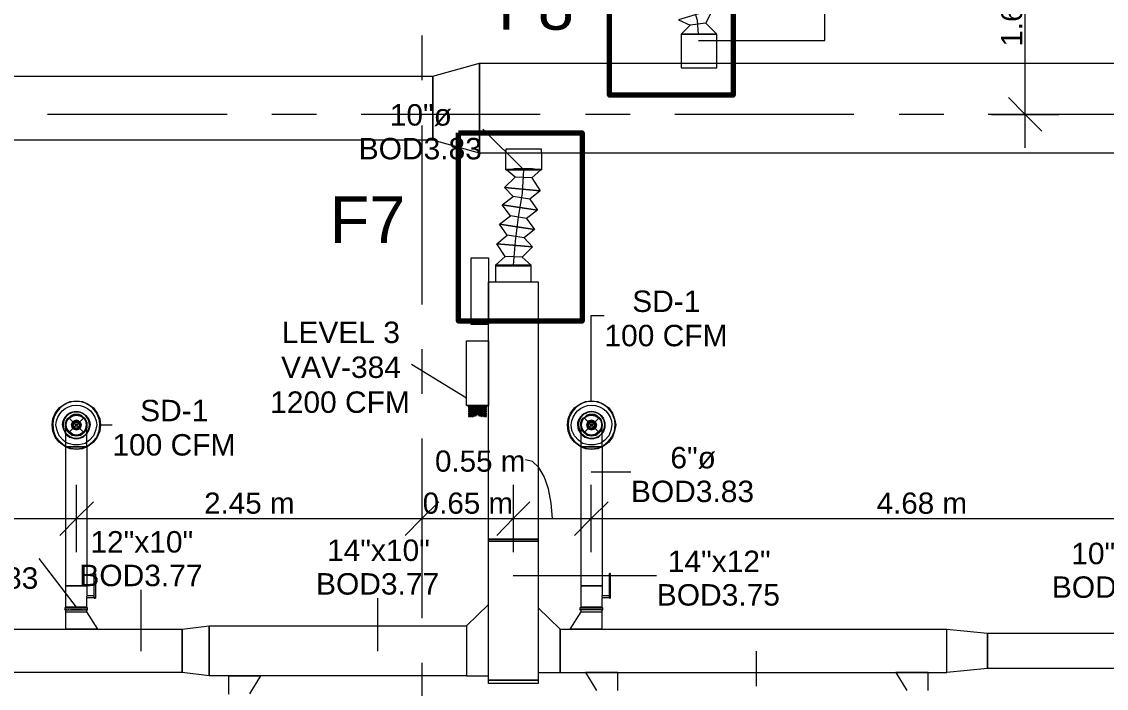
# Model space of a CAD drawing. Header units: metres. Extents: x -2 to 237, y -8 to 52.
# Drawn here: x 28.02 to 35.71, y 9.74 to 14.46 of the extents above; entities that cross this region are included whole.
import ezdxf

# ---------------------------------------------------------------- set-up
doc = ezdxf.new("R2010")
doc.units = ezdxf.units.M
doc.layers.add('HVAC - Ductos', color=5, linetype='Continuous', lineweight=0)
doc.layers.add('PDF_Text', color=7, linetype='Continuous', lineweight=0)
doc.layers.add('PDF_Geometry', color=7, linetype='Continuous', lineweight=0, true_color=0xaaaaaa)
doc.styles.add('PDF Arial-BoldMT-Identity-H', font='arial.ttf')
doc.styles.add('PDF Helvetica', font='')
doc.styles.get('PDF Helvetica').set_extended_font_data('Helvetica')

msp = doc.modelspace()

# ---------------------------------------------------------------- linework, layer by layer
at = {"layer": 'HVAC - Ductos', "lineweight": 0}
for points in [[(35.1313, 13.5639), (35.1313, 15.4011), (35.1313, 16.881), (35.1313, 19.0435)], [(32.8175, 14.3702), (32.8084, 14.4665), (32.7809, 14.5627), (32.7397, 14.6589), (32.6939, 14.7505), (32.6572, 14.8467), (32.6251, 14.9429), (32.616, 15.0437)], [(32.9458, 14.164), (32.9458, 14.3702), (32.8679, 14.4481), (32.9183, 14.5443), (32.6755, 14.4711), (32.758, 14.4344)], [(32.8175, 14.3244), (33.711, 14.3244), (33.711, 14.5856)], [(32.8679, 14.4481), (32.758, 14.4344), (32.6939, 14.3702), (32.6939, 14.164)], [(32.6939, 14.164), (32.6939, 14.132), (32.6985, 14.132), (32.7076, 14.132), (32.7305, 14.132), (32.7534, 14.132), (32.7855, 14.132), (32.8175, 14.132), (32.8542, 14.132), (32.8817, 14.132), (32.9092, 14.132), (32.9275, 14.132), (32.9412, 14.132), (32.9458, 14.132), (32.9458, 14.164)], [(35.0122, 13.9213), (35.1313, 13.8021), (35.2504, 13.683)], [(34.8931, 13.8021), (35.1313, 13.8021), (35.3695, 13.8021)], [(31.5759, 13.4127), (31.2873, 13.6967)], [(31.7042, 13.5272), (31.7042, 13.5547), (31.6997, 13.5547), (31.6859, 13.5547), (31.6675, 13.5547), (31.6401, 13.5547), (31.6126, 13.5547), (31.5759, 13.5547), (31.5438, 13.5547), (31.5118, 13.5547), (31.4889, 13.5547), (31.466, 13.5547), (31.4568, 13.5547), (31.4522, 13.5547), (31.4522, 13.5272)], [(31.7042, 13.5272), (31.7042, 13.4081), (31.7042, 13.4127), (31.6997, 13.4127), (31.6859, 13.4127), (31.6675, 13.4127), (31.6401, 13.4173), (31.6126, 13.4173), (31.5759, 13.4173), (31.5438, 13.4173), (31.5118, 13.4173), (31.4889, 13.4127), (31.466, 13.4127), (31.4568, 13.4127), (31.4522, 13.4127), (31.4522, 13.4081), (31.4522, 13.5272)], [(31.6355, 13.3531), (31.6951, 13.2615), (31.443, 13.2844), (31.5164, 13.3577), (31.4568, 13.4081)], [(31.4522, 13.4127), (31.5393, 13.4127), (31.4522, 13.4127), (31.4568, 13.4081)], [(31.6767, 13.4081), (31.6859, 13.4081), (31.6997, 13.4081), (31.7042, 13.4081), (31.6997, 13.4081), (31.6859, 13.4081), (31.6675, 13.4081), (31.6401, 13.4081), (31.6126, 13.4081), (31.5759, 13.4081), (31.5438, 13.4081), (31.5118, 13.4081), (31.4889, 13.4081), (31.466, 13.4081), (31.4568, 13.4081), (31.4522, 13.4081), (31.4568, 13.4081), (31.466, 13.4081), (31.4751, 13.4081)], [(31.5759, 13.4127), (31.5759, 13.4081), (31.5668, 13.2432), (31.5393, 13.0736), (31.5164, 12.9041), (31.5026, 12.7346)], [(31.6997, 13.4081), (31.6355, 13.3531), (31.5164, 13.3577)], [(31.7042, 13.4127), (31.6172, 13.4127), (31.7042, 13.4127), (31.6997, 13.4081)], [(31.6217, 13.2019), (31.6767, 13.124), (31.4248, 13.1607), (31.5026, 13.2202), (31.443, 13.2844), (31.6951, 13.2615), (31.6217, 13.2019), (31.5026, 13.2202)], [(31.5989, 13.0645), (31.6538, 12.9866), (31.4064, 13.0232), (31.4843, 13.0828), (31.4248, 13.1607), (31.6767, 13.124), (31.5989, 13.0645), (31.4843, 13.0828)], [(31.5805, 12.927), (31.6401, 12.8629), (31.3881, 12.8858), (31.4614, 12.9453), (31.4064, 13.0232), (31.6538, 12.9866), (31.5805, 12.927), (31.4614, 12.9453)], [(31.5668, 12.7896), (31.6309, 12.7346), (31.3789, 12.7346), (31.4476, 12.7941), (31.3881, 12.8858), (31.6401, 12.8629), (31.5668, 12.7896), (31.4476, 12.7941)], [(31.6309, 12.7346), (31.6263, 12.7346), (31.608, 12.7346), (31.5805, 12.7346), (31.5438, 12.7346), (31.5026, 12.7346), (31.466, 12.7346), (31.4293, 12.7346), (31.4018, 12.7346), (31.3835, 12.7346), (31.3789, 12.7346)], [(32.057, 11.7724), (32.057, 12.3772), (32.1487, 12.3772)], [(31.1727, 11.7908), (30.7834, 12.029)], [(28.3321, 11.5984), (28.3321, 11.5938), (28.3321, 11.5754), (28.3321, 11.548), (28.3321, 11.5113), (28.3321, 11.4655), (28.3321, 11.4472), (28.323, 11.4518), (28.2863, 11.4792), (28.2588, 11.5159), (28.2405, 11.5571), (28.2359, 11.6029), (28.2405, 11.6442), (28.2588, 11.6854), (28.2863, 11.7221), (28.323, 11.7495), (28.3642, 11.7679), (28.4101, 11.7724), (28.4513, 11.7679), (28.4925, 11.7495), (28.5291, 11.7221), (28.5566, 11.6854), (28.575, 11.6442), (28.5796, 11.6029), (28.575, 11.5571), (28.5566, 11.5159), (28.5291, 11.4792), (28.4925, 11.4518), (28.4833, 11.4472), (28.4833, 11.493), (28.4833, 11.5342), (28.4833, 11.5662), (28.4833, 11.5892), (28.4833, 11.5984)], [(31.9837, 11.5984), (31.9837, 11.5938), (31.9837, 11.5754), (31.9837, 11.548), (31.9837, 11.5113), (31.9837, 11.4655), (31.9837, 11.4472), (31.9746, 11.4518), (31.9379, 11.4792), (31.9104, 11.5159), (31.8921, 11.5571), (31.8875, 11.6029), (31.8921, 11.6442), (31.9104, 11.6854), (31.9379, 11.7221), (31.9746, 11.7495), (32.0158, 11.7679), (32.057, 11.7724), (32.1028, 11.7679), (32.1441, 11.7495), (32.1807, 11.7221), (32.2082, 11.6854), (32.2219, 11.6442), (32.2311, 11.6029), (32.2219, 11.5571), (32.2082, 11.5159), (32.1807, 11.4792), (32.1441, 11.4518), (32.1349, 11.4472), (32.1349, 11.493), (32.1349, 11.5342), (32.1349, 11.5662), (32.1349, 11.5892), (32.1349, 11.5984)], [(31.1819, 11.7404), (31.1819, 11.7358), (31.2461, 11.7358), (31.2415, 11.7358), (31.1865, 11.7358), (31.1865, 11.7313), (31.2415, 11.7313), (31.2369, 11.7267), (31.1865, 11.7267), (31.1865, 11.7221), (31.2369, 11.7221), (31.2323, 11.7175), (31.1865, 11.7175), (31.1865, 11.7129), (31.2277, 11.7129), (31.2277, 11.7083), (31.1865, 11.7083), (31.1865, 11.7037), (31.2231, 11.7037), (31.2231, 11.6991), (31.1865, 11.6991), (31.1865, 11.6946), (31.2185, 11.6946), (31.214, 11.6854), (31.1865, 11.6854), (31.1865, 11.6808), (31.214, 11.6808), (31.2094, 11.6762), (31.1865, 11.6762), (31.1865, 11.6716), (31.2094, 11.6716), (31.2048, 11.667), (31.1865, 11.667), (31.1865, 11.6625), (31.2048, 11.6625), (31.2094, 11.667), (31.2094, 11.6625), (31.214, 11.6625), (31.214, 11.6716), (31.2185, 11.6854), (31.2185, 11.6625), (31.2231, 11.6625), (31.2231, 11.69), (31.2277, 11.7037), (31.2277, 11.667), (31.2323, 11.667), (31.2323, 11.7083), (31.2369, 11.7221), (31.2369, 11.667), (31.2415, 11.667), (31.2415, 11.7267), (31.2461, 11.7267), (31.2506, 11.7221), (31.2506, 11.6716), (31.2506, 11.7221), (31.2552, 11.7267), (31.2598, 11.7267), (31.2598, 11.667), (31.2644, 11.667), (31.2644, 11.7221), (31.2689, 11.7083), (31.2689, 11.667), (31.2735, 11.667), (31.2735, 11.7037), (31.2781, 11.69), (31.2781, 11.6625), (31.2827, 11.6625), (31.2827, 11.6854), (31.2919, 11.6716), (31.2919, 11.6625), (31.2919, 11.667), (31.2965, 11.6625), (31.3148, 11.6625), (31.3148, 11.667), (31.2965, 11.667), (31.2965, 11.6716), (31.3148, 11.6716), (31.3148, 11.6762), (31.2919, 11.6762), (31.2873, 11.6808), (31.3148, 11.6808), (31.3148, 11.6854), (31.2873, 11.6854), (31.2827, 11.6946), (31.3148, 11.6946), (31.3148, 11.6991), (31.2827, 11.6991), (31.2781, 11.7037), (31.3148, 11.7037), (31.3148, 11.7083), (31.2735, 11.7083), (31.2735, 11.7129), (31.3148, 11.7129), (31.3148, 11.7175), (31.2689, 11.7175), (31.2644, 11.7221), (31.3148, 11.7221), (31.3148, 11.7267), (31.2644, 11.7267), (31.2598, 11.7313), (31.3148, 11.7313), (31.3148, 11.7358), (31.2598, 11.7358), (31.2552, 11.7358), (31.3194, 11.7358), (31.3194, 11.7404)], [(31.214, 11.7358), (31.2461, 11.7358), (31.2415, 11.7267), (31.2369, 11.7267), (31.214, 11.7267)], [(31.2461, 11.7358), (31.214, 11.7358)], [(31.2369, 11.7221), (31.2369, 11.7267), (31.214, 11.7267)], [(31.214, 11.7175), (31.2323, 11.7175), (31.2277, 11.7129)], [(31.2323, 11.7175), (31.214, 11.7175)], [(31.2277, 11.7129), (31.2277, 11.7083), (31.214, 11.7083), (31.2231, 11.7083)], [(31.2231, 11.69), (31.2231, 11.6991), (31.2231, 11.7037), (31.2185, 11.6991), (31.214, 11.6991), (31.2185, 11.6991)], [(31.2185, 11.6991), (31.214, 11.6946)], [(31.214, 11.69), (31.2185, 11.6946), (31.2185, 11.69), (31.2231, 11.69)], [(31.214, 11.6946), (31.214, 11.69)], [(31.2231, 11.7083), (31.2231, 11.7037), (31.2277, 11.7037)], [(31.2277, 11.6991), (31.2277, 11.7037), (31.2277, 11.7083), (31.2323, 11.7129), (31.2323, 11.7083)], [(31.2277, 11.7037), (31.2277, 11.6991), (31.2277, 11.69), (31.2277, 11.6991)], [(31.2277, 11.7037), (31.2277, 11.7037)], [(31.2369, 11.7221), (31.2323, 11.7175)], [(31.2323, 11.7083), (31.2323, 11.69), (31.2369, 11.69), (31.2369, 11.7129)], [(31.2369, 11.7129), (31.2369, 11.7175), (31.2415, 11.7221), (31.2415, 11.6946), (31.2415, 11.7267), (31.2461, 11.7267), (31.2506, 11.7267), (31.2552, 11.7267), (31.2598, 11.7267), (31.2552, 11.7313)], [(31.2461, 11.7267), (31.2415, 11.7267), (31.2461, 11.7313)], [(31.2506, 11.7404), (31.2461, 11.7358)], [(31.2461, 11.7313), (31.2506, 11.7404), (31.2506, 11.7358), (31.2552, 11.7313)], [(31.2461, 11.7267), (31.2461, 11.7267)], [(31.2461, 11.7267), (31.2461, 11.6991), (31.2506, 11.6991), (31.2506, 11.7221)], [(31.2873, 11.7358), (31.2552, 11.7358), (31.2506, 11.7404)], [(31.2506, 11.7267), (31.2552, 11.7267), (31.2598, 11.7267), (31.2598, 11.6946), (31.2644, 11.6946), (31.2644, 11.7221), (31.2689, 11.7175), (31.2689, 11.7129), (31.2689, 11.7083)], [(31.2506, 11.7267), (31.2506, 11.7267)], [(31.2598, 11.7313), (31.2552, 11.7358), (31.2598, 11.7358)], [(31.2552, 11.7267), (31.2552, 11.7267)], [(31.2552, 11.7221), (31.2552, 11.6991), (31.2552, 11.7267)], [(31.2598, 11.7358), (31.2873, 11.7358)], [(31.2598, 11.7313), (31.2598, 11.7267), (31.2644, 11.7267), (31.2873, 11.7267)], [(31.2598, 11.6946), (31.2598, 11.6946)], [(31.2644, 11.7221), (31.2644, 11.7267), (31.2873, 11.7267)], [(31.2689, 11.7175), (31.2644, 11.7221)], [(31.2873, 11.7175), (31.2689, 11.7175), (31.2735, 11.7129), (31.2735, 11.7083), (31.2735, 11.7037), (31.2735, 11.6991)], [(31.2873, 11.7175), (31.2689, 11.7175)], [(31.2781, 11.7083), (31.2873, 11.7083), (31.2735, 11.7083), (31.2735, 11.7129), (31.2689, 11.7129), (31.2689, 11.69), (31.2689, 11.7083)], [(31.2735, 11.7037), (31.2735, 11.7037)], [(31.2735, 11.6991), (31.2735, 11.69), (31.2781, 11.69), (31.2781, 11.6991), (31.2781, 11.7037), (31.2827, 11.6991), (31.2827, 11.69)], [(31.2781, 11.7037), (31.2781, 11.7083)], [(31.2781, 11.7037), (31.2781, 11.7037)], [(31.2827, 11.6991), (31.2873, 11.6991), (31.2827, 11.6991), (31.2781, 11.7037)], [(31.2781, 11.6991), (31.2781, 11.6991)], [(31.2827, 11.69), (31.2827, 11.6946), (31.2873, 11.6946), (31.2827, 11.6991)], [(31.2873, 11.7358), (31.2873, 11.7358)], [(31.2873, 11.6946), (31.2873, 11.69), (31.2873, 11.6946)], [(28.3367, 11.6304), (28.355, 11.6533), (28.3413, 11.6396), (28.3367, 11.6212), (28.3321, 11.6029), (28.3367, 11.6212), (28.3459, 11.6396), (28.355, 11.6533), (28.3688, 11.667), (28.3871, 11.6716), (28.4101, 11.6762), (28.4283, 11.6716), (28.4467, 11.667), (28.4605, 11.6533), (28.4696, 11.6396), (28.4787, 11.6212), (28.4833, 11.6029), (28.4787, 11.58), (28.4696, 11.5662), (28.4605, 11.548), (28.4467, 11.5388), (28.4283, 11.5296), (28.4101, 11.5296), (28.3871, 11.5296), (28.3688, 11.5388), (28.355, 11.548), (28.3459, 11.5662), (28.3367, 11.58), (28.3321, 11.6029), (28.3367, 11.6304), (28.3367, 11.6258), (28.3321, 11.6029), (28.3367, 11.5708), (28.355, 11.548), (28.3779, 11.5296), (28.4101, 11.525), (28.4375, 11.5296), (28.4605, 11.548), (28.4787, 11.5708), (28.4605, 11.548), (28.4375, 11.5296), (28.4101, 11.525), (28.3779, 11.5296), (28.355, 11.548), (28.3367, 11.5708), (28.3321, 11.5984), (28.3321, 11.6029), (28.3321, 11.5984)], [(28.3321, 11.5938), (28.3321, 11.6029), (28.3321, 11.6212), (28.3367, 11.6258), (28.3367, 11.6304), (28.3413, 11.635), (28.3367, 11.6304), (28.3367, 11.6258)], [(28.3413, 11.5754), (28.3321, 11.6029), (28.3413, 11.6258)], [(28.3367, 11.6304), (28.3413, 11.6396), (28.355, 11.6533), (28.3688, 11.667), (28.3779, 11.6716), (28.3825, 11.6716), (28.3871, 11.6762), (28.4101, 11.6762), (28.4283, 11.6762), (28.4329, 11.6716), (28.4375, 11.6716), (28.4467, 11.667), (28.4605, 11.6533), (28.4741, 11.6396), (28.4787, 11.6304)], [(28.3413, 11.635), (28.355, 11.6533), (28.3779, 11.6716), (28.3825, 11.6716), (28.4101, 11.6762), (28.4329, 11.6716), (28.4375, 11.6716), (28.4101, 11.6762)], [(28.3413, 11.6304), (28.355, 11.6533), (28.3779, 11.667)], [(28.3413, 11.6396), (28.3413, 11.6396)], [(28.4833, 11.5984), (28.4787, 11.5708), (28.4833, 11.6029), (28.4833, 11.6212), (28.4741, 11.6396), (28.4605, 11.6533), (28.4467, 11.667), (28.4283, 11.6762), (28.4101, 11.6762), (28.3871, 11.6762), (28.3688, 11.667), (28.355, 11.6533), (28.3779, 11.6716), (28.4101, 11.6762), (28.4329, 11.6716)], [(28.3779, 11.6716), (28.3825, 11.6716)], [(28.3825, 11.6716), (28.4055, 11.6762)], [(28.4329, 11.6716), (28.4375, 11.6716)], [(28.4787, 11.6304), (28.4605, 11.6533), (28.4375, 11.6716)], [(28.4375, 11.667), (28.4605, 11.6533), (28.4741, 11.6304)], [(28.4421, 11.6716), (28.4605, 11.6533), (28.4741, 11.635)], [(28.4833, 11.5938), (28.4833, 11.58), (28.4741, 11.5617), (28.4605, 11.548), (28.4741, 11.5708), (28.4787, 11.5708), (28.4787, 11.5754), (28.4833, 11.6029), (28.4787, 11.6258), (28.4833, 11.6029), (28.4787, 11.6304), (28.4787, 11.6258)], [(28.4741, 11.6396), (28.4741, 11.6396)], [(28.4787, 11.6258), (28.4787, 11.6304), (28.4741, 11.635), (28.4787, 11.6304), (28.4787, 11.6258), (28.4833, 11.6212), (28.4833, 11.6029), (28.4833, 11.5938)], [(32.1303, 11.5754), (32.1303, 11.5708), (32.1257, 11.5708), (32.112, 11.548), (32.1257, 11.5617), (32.1303, 11.58), (32.1349, 11.5938), (32.1349, 11.6029), (32.1349, 11.5984), (32.1303, 11.5708), (32.1349, 11.6029), (32.1303, 11.6212), (32.1257, 11.6396), (32.1211, 11.6396), (32.1303, 11.6212), (32.1303, 11.6029), (32.1303, 11.58), (32.1211, 11.5662), (32.112, 11.548), (32.0936, 11.5388), (32.0753, 11.5296), (32.057, 11.5296), (32.0387, 11.5296), (32.0204, 11.5388), (32.0066, 11.548), (31.9928, 11.5662), (31.9883, 11.58), (31.9837, 11.6029), (31.9883, 11.6212), (31.9928, 11.6396), (32.0066, 11.6533), (32.0249, 11.6716)], [(31.9837, 11.5984), (31.9883, 11.5708), (31.9883, 11.5754), (31.9837, 11.6029), (31.9883, 11.6258), (31.9883, 11.6304), (31.9837, 11.6029), (31.9837, 11.6212), (31.9928, 11.6396), (32.0066, 11.6533), (32.0204, 11.667), (32.0066, 11.6533), (32.0295, 11.6716), (32.0249, 11.667)], [(31.9837, 11.5938), (31.9837, 11.6029), (31.9837, 11.6212), (31.9883, 11.6258), (31.9883, 11.6304), (31.9883, 11.635), (31.9883, 11.6304), (31.9883, 11.6258)], [(31.9837, 11.6029), (31.9883, 11.6258)], [(32.0249, 11.667), (32.0204, 11.667), (32.0066, 11.6533), (31.9928, 11.6396), (31.9883, 11.6304)], [(31.9883, 11.635), (32.002, 11.6533)], [(32.0066, 11.6533), (31.9883, 11.6304)], [(31.9928, 11.6304), (32.0066, 11.6533), (32.0295, 11.667)], [(31.9928, 11.6396), (31.9928, 11.6396)], [(32.0891, 11.667), (32.112, 11.6533), (32.1257, 11.6304), (32.1303, 11.6258), (32.1349, 11.6029), (32.1303, 11.6304), (32.112, 11.6533), (32.0891, 11.6716), (32.057, 11.6762), (32.0295, 11.6716)], [(32.0295, 11.6716), (32.0387, 11.6762), (32.057, 11.6762), (32.0799, 11.6762), (32.0845, 11.6716), (32.0891, 11.6716), (32.0982, 11.667), (32.112, 11.6533), (32.1211, 11.6396)], [(32.0845, 11.6716), (32.057, 11.6762), (32.0341, 11.6716), (32.057, 11.6762), (32.0845, 11.6716), (32.0891, 11.6716), (32.112, 11.6533), (32.1257, 11.635)], [(32.0799, 11.6762), (32.0799, 11.6762)], [(32.0845, 11.6716), (32.0891, 11.6716)], [(32.1257, 11.6304), (32.1257, 11.6396)], [(32.1303, 11.6258), (32.1303, 11.6304), (32.1257, 11.635), (32.1303, 11.6304), (32.1303, 11.6258), (32.1303, 11.6212), (32.1349, 11.6029), (32.1349, 11.5938)], [(32.1257, 11.6258), (32.1303, 11.6029), (32.1257, 11.5754)], [(28.3321, 11.5938), (28.3321, 11.58), (28.3413, 11.5617), (28.355, 11.548), (28.3688, 11.5342), (28.3871, 11.5296), (28.4101, 11.525), (28.4283, 11.5296), (28.4467, 11.5342), (28.4605, 11.548), (28.4375, 11.5342), (28.4375, 11.5296), (28.4329, 11.5296)], [(28.3825, 11.5296), (28.3779, 11.5296), (28.3779, 11.5342), (28.355, 11.548), (28.3413, 11.5708), (28.3367, 11.5708), (28.3367, 11.5754)], [(28.4329, 11.5342), (28.4101, 11.5296), (28.3825, 11.5342)], [(28.4833, 11.5984), (28.4833, 11.6029), (28.4833, 11.5984)], [(28.5796, 11.6029), (28.662, 11.6029)], [(31.9837, 11.6029), (31.9883, 11.5708)], [(31.9837, 11.5938), (31.9837, 11.58), (31.9928, 11.5617), (32.0066, 11.548), (32.0204, 11.5342), (32.0387, 11.5296), (32.057, 11.525), (32.0799, 11.5296), (32.0982, 11.5342), (32.112, 11.548), (32.0891, 11.5342), (32.0891, 11.5296), (32.0845, 11.5296)], [(31.9883, 11.5708), (31.9883, 11.5708)], [(32.0295, 11.5342), (32.0066, 11.548), (31.9928, 11.5708)], [(32.0341, 11.5296), (32.0295, 11.5296), (32.0249, 11.5342)], [(32.0845, 11.5342), (32.057, 11.5296), (32.0341, 11.5342)], [(28.4833, 11.4792), (28.4696, 11.47), (28.4283, 11.4609), (28.3871, 11.4609), (28.3504, 11.47), (28.3321, 11.4792)], [(28.3321, 11.4518), (28.3642, 11.438), (28.4101, 11.4334), (28.4513, 11.438), (28.4833, 11.4518)], [(32.1349, 11.4792), (32.1166, 11.47), (32.0799, 11.4609), (32.0387, 11.4609), (31.9974, 11.47), (31.9837, 11.4792)], [(31.9837, 11.4518), (32.0158, 11.438), (32.057, 11.4334), (32.1028, 11.438), (32.1349, 11.4518)], [(28.4833, 11.4472), (28.4513, 11.4334), (28.4101, 11.4288), (28.3642, 11.4334), (28.3321, 11.4472)], [(28.3321, 11.4472), (28.3367, 11.4472), (28.3413, 11.4472), (28.355, 11.4472), (28.3688, 11.4472), (28.3871, 11.4472), (28.4101, 11.4472), (28.4283, 11.4472), (28.4467, 11.4472), (28.4605, 11.4472), (28.4741, 11.4472), (28.4833, 11.4472), (28.4833, 10.4621), (28.4741, 10.4621), (28.4605, 10.4621), (28.4467, 10.4621), (28.4283, 10.4621), (28.4101, 10.4621), (28.3871, 10.4621), (28.3688, 10.4621), (28.355, 10.4621), (28.3413, 10.4621), (28.3367, 10.4621), (28.3321, 10.4621), (28.3321, 10.3109), (28.3321, 10.3063)], [(28.4833, 11.4472), (28.4741, 11.4472), (28.4605, 11.4472), (28.4467, 11.4472), (28.4283, 11.4472), (28.4101, 11.4472), (28.3871, 11.4472), (28.3688, 11.4472), (28.355, 11.4472), (28.3413, 11.4472), (28.3367, 11.4472), (28.3321, 11.4472), (28.3321, 10.4621), (28.3367, 10.4621), (28.3413, 10.4621), (28.355, 10.4621), (28.3688, 10.4621), (28.3871, 10.4621), (28.4101, 10.4621), (28.4283, 10.4621), (28.4467, 10.4621), (28.4605, 10.4621), (28.4741, 10.4621), (28.4833, 10.4621), (28.4833, 10.3934), (28.5337, 10.3934)], [(32.1349, 11.4472), (32.1028, 11.4334), (32.057, 11.4288), (32.0158, 11.4334), (31.9837, 11.4472)], [(31.9837, 11.4472), (31.9928, 11.4472), (32.0066, 11.4472), (32.0204, 11.4472), (32.0387, 11.4472), (32.057, 11.4472), (32.0799, 11.4472), (32.0982, 11.4472), (32.112, 11.4472), (32.1257, 11.4472), (32.1303, 11.4472), (32.1349, 11.4472), (32.1349, 10.4621), (32.1303, 10.4621), (32.1257, 10.4621), (32.112, 10.4621), (32.0982, 10.4621), (32.0799, 10.4621), (32.057, 10.4621), (32.0387, 10.4621), (32.0204, 10.4621), (32.0066, 10.4621), (31.9928, 10.4621), (31.9837, 10.4621), (31.9837, 10.3109), (31.9837, 10.3063)], [(32.1349, 11.4472), (32.1303, 11.4472), (32.1257, 11.4472), (32.112, 11.4472), (32.0982, 11.4472), (32.0799, 11.4472), (32.057, 11.4472), (32.0387, 11.4472), (32.0204, 11.4472), (32.0066, 11.4472), (31.9928, 11.4472), (31.9837, 11.4472), (31.9837, 10.4621), (31.9928, 10.4621), (32.0066, 10.4621), (32.0204, 10.4621), (32.0387, 10.4621), (32.057, 10.4621), (32.0799, 10.4621), (32.0982, 10.4621), (32.112, 10.4621), (32.1257, 10.4621), (32.1303, 10.4621), (32.1349, 10.4621), (32.1349, 10.3934), (32.1853, 10.3934)], [(31.7821, 10.9386), (31.7729, 11.0486), (31.7546, 11.1493), (31.7225, 11.2364), (31.6859, 11.3005), (31.6401, 11.3417), (31.5897, 11.3555)], [(32.057, 11.2685), (32.3365, 11.2685)], [(28.4101, 10.7003), (28.4101, 10.9386), (28.4101, 11.1769)], [(30.8566, 11.1769), (30.8566, 10.9386), (30.8566, 10.7003)], [(31.5026, 11.1769), (31.5026, 10.9386), (31.5026, 10.7003)], [(32.057, 10.7003), (32.057, 10.9386), (32.057, 11.1769)], [(28.5291, 11.0577), (28.4101, 10.9386), (28.2909, 10.8195)], [(30.9757, 11.0577), (30.8566, 10.9386), (30.7375, 10.8195)], [(31.6217, 11.0577), (31.5026, 10.9386), (31.3881, 10.8195)], [(32.1761, 11.0577), (32.057, 10.9386), (31.9379, 10.8195)], [(21.5238, 10.9386), (28.4101, 10.9386), (30.8566, 10.9386), (31.5026, 10.9386), (32.057, 10.9386), (36.9731, 10.9386)], [(28.4101, 10.3109), (28.1443, 10.6545)], [(28.4833, 10.3063), (28.4833, 10.3109), (28.4833, 10.3796), (28.5337, 10.3796), (28.5337, 10.3842), (28.5337, 10.3796), (28.5337, 10.375), (28.5337, 10.3796), (28.5337, 10.3842), (28.5337, 10.54), (28.5337, 10.5446), (28.5337, 10.5492), (28.5337, 10.5446), (28.5337, 10.54)], [(28.5337, 10.5492), (28.5337, 10.5492)], [(28.5429, 10.5492), (28.5337, 10.5492)], [(28.5429, 10.5492), (28.5429, 10.5492)], [(28.5429, 10.54), (28.5429, 10.5446), (28.5429, 10.5492), (28.5429, 10.5446), (28.5429, 10.54), (28.5429, 10.3842), (28.5429, 10.3796), (28.5429, 10.375), (28.5429, 10.3796), (28.5429, 10.3842)], [(31.5026, 10.5354), (32.5198, 10.5354)], [(32.1349, 10.3063), (32.1349, 10.3109), (32.1349, 10.3796), (32.1853, 10.3796), (32.1853, 10.3842), (32.1853, 10.3796), (32.1853, 10.375), (32.1853, 10.3796), (32.1853, 10.3842), (32.1853, 10.54), (32.1853, 10.5446), (32.1853, 10.5492), (32.1853, 10.5446), (32.1853, 10.54)], [(32.1853, 10.5492), (32.1853, 10.5492)], [(32.1899, 10.5492), (32.1853, 10.5492)], [(32.1899, 10.5492), (32.1899, 10.5492)], [(32.1899, 10.54), (32.1899, 10.5446), (32.1899, 10.5492), (32.1899, 10.5446), (32.1899, 10.54), (32.1899, 10.3842), (32.1899, 10.3796), (32.1899, 10.375), (32.1899, 10.3796), (32.1899, 10.3842)], [(28.4833, 10.3934), (28.4833, 10.3934)], [(28.4833, 10.3934), (28.4833, 10.3934)], [(28.4833, 10.3842), (28.4833, 10.3888)], [(28.4833, 10.3796), (28.4833, 10.3796)], [(28.4833, 10.3796), (28.4833, 10.3796)], [(28.4833, 10.3796), (28.4833, 10.3796)], [(28.4833, 10.3796), (28.4833, 10.3796)], [(28.5337, 10.3796), (28.5337, 10.3796)], [(28.8682, 9.9994), (28.8682, 10.4346)], [(32.1349, 10.3934), (32.1349, 10.3934)], [(32.1349, 10.3842), (32.1349, 10.3888), (32.1349, 10.3934)], [(32.1349, 10.3796), (32.1349, 10.3796)], [(32.1349, 10.3796), (32.1349, 10.3796)], [(32.1349, 10.3796), (32.1349, 10.3796)], [(32.1349, 10.3796), (32.1349, 10.3796)], [(32.1853, 10.3796), (32.1853, 10.3796)], [(28.3321, 10.2925), (28.3276, 10.2925), (28.3367, 10.2925), (28.3504, 10.2925), (28.3688, 10.2925), (28.3871, 10.2925), (28.4101, 10.2925), (28.4283, 10.2925), (28.4513, 10.2925), (28.465, 10.2925), (28.4787, 10.2925), (28.4879, 10.2925), (28.4879, 10.3063)], [(28.3276, 10.3063), (28.3276, 10.2925)], [(28.5337, 10.375), (28.5337, 10.375)], [(28.5337, 10.375), (28.5429, 10.375)], [(28.5429, 10.375), (28.5429, 10.375)], [(30.5451, 9.9994), (30.5451, 10.375)], [(31.6813, 10.3063), (31.6813, 9.8481)], [(31.6813, 10.3063), (31.8371, 10.1551), (31.8371, 9.8481)], [(31.9746, 10.3063), (31.9746, 10.2925), (31.9791, 10.2925), (31.9837, 10.2925), (31.9837, 10.2788), (31.9928, 10.2788), (32.0066, 10.2788), (32.0204, 10.2788), (32.0387, 10.2788), (32.057, 10.2788), (32.0799, 10.2788), (32.0982, 10.2788), (32.112, 10.2788), (32.1257, 10.2788), (32.1303, 10.2788), (32.1349, 10.2788), (32.1349, 10.2925), (32.1303, 10.2925), (32.1257, 10.2925)], [(32.1395, 10.2925), (32.1395, 10.3063)], [(32.1853, 10.375), (32.1853, 10.375)], [(32.1853, 10.375), (32.1899, 10.375)], [(32.1899, 10.375), (32.1899, 10.375)], [(28.3413, 10.2925), (28.3367, 10.2925), (28.3321, 10.2925), (28.3321, 10.2788), (28.3367, 10.2788), (28.3413, 10.2788), (28.355, 10.2788), (28.3688, 10.2788), (28.3871, 10.2788), (28.4101, 10.2788), (28.4283, 10.2788), (28.4467, 10.2788), (28.4605, 10.2788), (28.4741, 10.2788), (28.4833, 10.2788), (28.4833, 10.2925), (28.4879, 10.2925)], [(28.3321, 10.2788), (28.3321, 10.1551), (28.3367, 10.1551), (28.355, 10.1551), (28.3779, 10.1551), (28.4101, 10.1551), (28.4833, 10.1551), (28.5154, 10.1551), (28.5383, 10.1551), (28.5521, 10.1551), (28.5612, 10.1551), (28.4833, 10.2788)], [(28.355, 10.2925), (28.3504, 10.2925)], [(28.4513, 10.2925), (28.4467, 10.2925), (28.4283, 10.2925), (28.4101, 10.2925), (28.3871, 10.2925), (28.3688, 10.2925)], [(28.3779, 10.2788), (28.3825, 10.2788)], [(28.4329, 10.2788), (28.4375, 10.2788)], [(28.465, 10.2925), (28.4605, 10.2925)], [(28.4787, 10.2925), (28.4741, 10.2925)], [(28.4833, 10.2925), (28.4833, 10.2925)], [(31.9837, 10.2788), (31.9058, 10.1551), (31.9104, 10.1551), (31.9287, 10.1551), (31.9516, 10.1551), (31.9837, 10.1551), (32.057, 10.1551), (32.0891, 10.1551), (32.112, 10.1551), (32.1303, 10.1551), (32.1349, 10.1551), (32.1349, 10.2788)], [(32.1349, 10.2925), (32.1395, 10.2925), (32.1303, 10.2925), (32.1166, 10.2925), (32.0982, 10.2925), (32.0799, 10.2925), (32.057, 10.2925), (32.0387, 10.2925), (32.0158, 10.2925), (32.002, 10.2925), (31.9883, 10.2925), (31.9791, 10.2925), (31.9746, 10.2925)], [(31.9837, 10.2925), (31.9837, 10.2925)], [(31.9928, 10.2925), (31.9883, 10.2925)], [(32.0066, 10.2925), (32.002, 10.2925)], [(32.0982, 10.2925), (32.0799, 10.2925), (32.057, 10.2925), (32.0387, 10.2925), (32.0204, 10.2925), (32.0158, 10.2925)], [(32.0249, 10.2788), (32.0295, 10.2788), (32.0341, 10.2788)], [(32.0845, 10.2788), (32.0891, 10.2788)], [(32.1166, 10.2925), (32.112, 10.2925)], [(28.5612, 10.1551), (28.5521, 10.1551), (28.5383, 10.1551), (28.5154, 10.1551), (28.4833, 10.1551), (28.4101, 10.1551), (28.3779, 10.1551), (28.355, 10.1551), (28.3367, 10.1551), (28.3321, 10.1551)], [(29.1568, 10.1551), (29.3492, 10.1781)], [(29.1568, 9.8481), (29.1568, 10.1551)], [(29.3492, 10.1781), (29.3492, 9.8252)], [(31.8371, 9.8481), (31.8371, 10.1551), (34.5769, 10.1551)], [(32.1349, 10.1551), (32.1303, 10.1551), (32.112, 10.1551), (32.0891, 10.1551), (32.057, 10.1551), (31.9837, 10.1551), (31.9516, 10.1551), (31.9287, 10.1551), (31.9104, 10.1551), (31.9058, 10.1551)], [(34.5769, 9.8481), (34.5769, 10.1551)], [(33.2253, 9.9994), (33.2253, 9.7519)], [(29.3492, 9.8252), (29.1568, 9.8481)], [(31.6813, 9.8481), (31.8371, 9.8481)], [(31.8371, 9.8481), (34.5769, 9.8481)], [(32.2449, 9.7199), (32.2449, 9.8481), (32.2403, 9.8481), (32.2219, 9.8481), (32.199, 9.8481), (32.1715, 9.8481), (32.0936, 9.8481), (32.0662, 9.8481), (32.0387, 9.8481), (32.0249, 9.8481), (32.0158, 9.8481), (32.0936, 9.7199)], [(32.0158, 9.8481), (32.0249, 9.8481), (32.0387, 9.8481), (32.0662, 9.8481), (32.0936, 9.8481), (32.1715, 9.8481), (32.199, 9.8481), (32.2219, 9.8481), (32.2403, 9.8481), (32.2449, 9.8481)], [(34.444, 9.7199), (34.444, 9.8481), (34.4395, 9.8481), (34.4211, 9.8481), (34.3982, 9.8481), (34.3661, 9.8481), (34.2928, 9.8481), (34.2608, 9.8481), (34.2379, 9.8481), (34.2195, 9.8481), (34.215, 9.8481), (34.2928, 9.7199)], [(34.215, 9.8481), (34.2195, 9.8481), (34.2379, 9.8481), (34.2608, 9.8481), (34.2928, 9.8481), (34.3661, 9.8481), (34.3982, 9.8481), (34.4211, 9.8481), (34.4395, 9.8481), (34.444, 9.8481)], [(29.6379, 9.6969), (29.7158, 9.8252), (29.7112, 9.8252), (29.6929, 9.8252), (29.67, 9.8252), (29.6379, 9.8252), (29.5646, 9.8252), (29.5325, 9.8252), (29.5096, 9.8252), (29.4913, 9.8252), (29.4867, 9.8252), (29.4867, 9.6969), (29.4913, 9.6969)], [(29.4867, 9.8252), (29.4913, 9.8252), (29.5096, 9.8252), (29.5325, 9.8252), (29.5646, 9.8252), (29.6379, 9.8252), (29.67, 9.8252), (29.6929, 9.8252), (29.7112, 9.8252), (29.7158, 9.8252)]]:
    msp.add_lwpolyline(points, dxfattribs=at)
for points in [[(32.9458, 14.3702), (32.9412, 14.3702), (32.9275, 14.3702), (32.9092, 14.3702), (32.8817, 14.3702), (32.8542, 14.3702), (32.8175, 14.3702), (32.7855, 14.3702), (32.7534, 14.3702), (32.7305, 14.3702), (32.7076, 14.3702), (32.6985, 14.3702), (32.6939, 14.3702), (32.6985, 14.3702), (32.7076, 14.3702), (32.7305, 14.3702), (32.7534, 14.3702), (32.7855, 14.3702), (32.8175, 14.3702), (32.8542, 14.3702), (32.8817, 14.3702), (32.9092, 14.3702), (32.9275, 14.3702), (32.9412, 14.3702)], [(32.9458, 14.3702), (32.6939, 14.3702)], [(31.2644, 13.5272), (30.9345, 13.6188), (30.9345, 14.0724), (31.2644, 14.164)], [(31.2644, 14.164), (39.855, 14.164), (39.855, 13.5272), (31.2644, 13.5272)], [(25.5465, 14.0724), (30.9345, 14.0724), (30.9345, 13.6188), (25.5465, 13.6188)], [(31.7042, 13.4081), (31.6997, 13.4081), (31.6859, 13.4081), (31.6675, 13.4081), (31.6401, 13.4081), (31.6126, 13.4081), (31.5759, 13.4081), (31.5438, 13.4081), (31.5118, 13.4081), (31.4889, 13.4081), (31.466, 13.4081), (31.4568, 13.4081), (31.4522, 13.4081), (31.4568, 13.4081), (31.466, 13.4081), (31.4889, 13.4081), (31.5118, 13.4081), (31.5438, 13.4081), (31.5759, 13.4081), (31.6126, 13.4081), (31.6401, 13.4081), (31.6675, 13.4081), (31.6859, 13.4081), (31.6997, 13.4081)], [(31.2048, 12.785), (31.3286, 12.785), (31.3286, 12.3131), (31.2048, 12.3131)], [(31.6309, 12.73), (31.6217, 12.73), (31.608, 12.73), (31.5805, 12.73), (31.5438, 12.73), (31.5026, 12.73), (31.466, 12.73), (31.4293, 12.73), (31.4018, 12.73), (31.3835, 12.73), (31.3789, 12.73), (31.3789, 12.6154), (31.3835, 12.6154), (31.3972, 12.6154), (31.4156, 12.6154), (31.443, 12.6154), (31.4706, 12.6154), (31.5026, 12.6154), (31.5393, 12.6154), (31.5668, 12.6154), (31.5943, 12.6154), (31.6126, 12.6154), (31.6263, 12.6154), (31.6309, 12.6154), (31.6309, 12.73), (31.6309, 12.7346), (31.6263, 12.7346), (31.608, 12.7346), (31.5805, 12.7346), (31.5438, 12.7346), (31.5026, 12.7346), (31.466, 12.7346), (31.4293, 12.7346), (31.4018, 12.7346), (31.3835, 12.7346), (31.3789, 12.7346), (31.3789, 12.73), (31.3835, 12.73), (31.4018, 12.73), (31.4293, 12.73), (31.466, 12.73), (31.5026, 12.73), (31.5438, 12.73), (31.5805, 12.73), (31.608, 12.73), (31.6217, 12.73)], [(31.6309, 12.73), (31.6263, 12.73), (31.6126, 12.73), (31.5943, 12.73), (31.5668, 12.73), (31.5393, 12.73), (31.5026, 12.73), (31.4706, 12.73), (31.443, 12.73), (31.4156, 12.73), (31.3972, 12.73), (31.3835, 12.73), (31.3789, 12.73), (31.3835, 12.73), (31.3972, 12.73), (31.4156, 12.73), (31.443, 12.73), (31.4706, 12.73), (31.5026, 12.73), (31.5393, 12.73), (31.5668, 12.73), (31.5943, 12.73), (31.6126, 12.73), (31.6263, 12.73)], [(31.6813, 12.6154), (31.6813, 10.7919), (31.3286, 10.7919), (31.3286, 12.6154)], [(31.1727, 12.1985), (31.3286, 12.1985), (31.3286, 11.7404), (31.1727, 11.7404)], [(31.2506, 11.7404), (31.2552, 11.7358), (31.2552, 11.7313), (31.2506, 11.7313), (31.2461, 11.7313), (31.2461, 11.7358)], [(28.4741, 11.5754), (28.4605, 11.5526), (28.4329, 11.5342), (28.4101, 11.5296), (28.3825, 11.5342), (28.3596, 11.5526), (28.3413, 11.5754), (28.3367, 11.6029), (28.3413, 11.6304), (28.3596, 11.6533), (28.3825, 11.667), (28.4101, 11.6716), (28.4329, 11.667), (28.4605, 11.6533), (28.4741, 11.6304), (28.4787, 11.6029)], [(28.3779, 11.6166), (28.3734, 11.6029), (28.3779, 11.6166), (28.3917, 11.6304), (28.4101, 11.635), (28.4237, 11.6304), (28.4375, 11.6166), (28.4421, 11.6029), (28.4375, 11.6166), (28.4237, 11.6304), (28.4101, 11.635), (28.3917, 11.6304)], [(28.3871, 11.6166), (28.3825, 11.6029), (28.3871, 11.6166), (28.4009, 11.6258), (28.4146, 11.6258), (28.4283, 11.6166), (28.4329, 11.6029), (28.4283, 11.6166), (28.4146, 11.6258), (28.4009, 11.6258)], [(28.4237, 11.5846), (28.4101, 11.58), (28.3917, 11.5846), (28.3871, 11.6029), (28.3917, 11.6166), (28.4101, 11.6212), (28.4237, 11.6166), (28.4283, 11.6029)], [(28.4055, 11.6075), (28.4009, 11.6029), (28.4055, 11.6075), (28.4101, 11.6075), (28.4146, 11.6029), (28.4101, 11.6075)], [(32.1257, 11.5754), (32.1074, 11.5526), (32.0845, 11.5342), (32.057, 11.5296), (32.0295, 11.5342), (32.0066, 11.5526), (31.9928, 11.5754), (31.9883, 11.6029), (31.9928, 11.6304), (32.0066, 11.6533), (32.0295, 11.667), (32.057, 11.6716), (32.0845, 11.667), (32.1074, 11.6533), (32.1257, 11.6304), (32.1303, 11.6029)], [(32.057, 11.6762), (32.0387, 11.6762), (32.0204, 11.667), (32.0387, 11.6716), (32.057, 11.6762), (32.0753, 11.6716), (32.0936, 11.667), (32.112, 11.6533), (32.1211, 11.6396), (32.112, 11.6533), (32.0982, 11.667), (32.0799, 11.6762)], [(32.0341, 11.6716), (32.0295, 11.6716), (32.0249, 11.6716), (32.0295, 11.6716)], [(32.0295, 11.6166), (32.0249, 11.6029), (32.0295, 11.6166), (32.0387, 11.6304), (32.057, 11.635), (32.0753, 11.6304), (32.0891, 11.6166), (32.0936, 11.6029), (32.0891, 11.6166), (32.0753, 11.6304), (32.057, 11.635), (32.0432, 11.6304)], [(32.0387, 11.6166), (32.0341, 11.6029), (32.0387, 11.6166), (32.0524, 11.6258), (32.0662, 11.6258), (32.0799, 11.6166), (32.0845, 11.6029), (32.0799, 11.6166), (32.0662, 11.6258), (32.0524, 11.6258)], [(32.0708, 11.5846), (32.057, 11.58), (32.0432, 11.5846), (32.0387, 11.6029), (32.0432, 11.6166), (32.057, 11.6212), (32.0708, 11.6166), (32.0799, 11.6029)], [(32.0616, 11.6075), (32.057, 11.6075), (32.0524, 11.6029), (32.057, 11.6075), (32.0616, 11.6075), (32.0662, 11.6029), (32.0616, 11.5938), (32.057, 11.5938), (32.0524, 11.6029), (32.057, 11.5984), (32.0616, 11.5984), (32.0616, 11.6029)], [(28.3093, 11.6029), (28.3184, 11.5662), (28.3321, 11.5434), (28.3184, 11.5662)], [(28.3367, 11.5388), (28.3596, 11.5204), (28.3917, 11.5067), (28.4237, 11.5067), (28.4559, 11.5204), (28.4787, 11.5388), (28.4833, 11.548), (28.4787, 11.5388), (28.4559, 11.5204), (28.4237, 11.5067), (28.3917, 11.5067), (28.3596, 11.5204), (28.3367, 11.5388), (28.3321, 11.548)], [(28.4833, 11.5388), (28.4559, 11.5159), (28.4237, 11.5067), (28.3917, 11.5067), (28.3596, 11.5159), (28.3321, 11.5388), (28.3321, 11.5434), (28.3321, 11.5388), (28.3596, 11.5159), (28.3917, 11.5067), (28.4237, 11.5067), (28.4559, 11.5159), (28.4833, 11.5388), (28.4833, 11.5434)], [(28.4375, 11.5846), (28.4421, 11.6029), (28.4375, 11.5846), (28.4237, 11.5708), (28.4101, 11.5662), (28.3917, 11.5708), (28.3779, 11.5846), (28.3734, 11.6029), (28.3779, 11.5846), (28.3917, 11.5708), (28.4101, 11.5662), (28.4237, 11.5708)], [(28.4283, 11.5846), (28.4329, 11.6029), (28.4283, 11.5846), (28.4146, 11.5754), (28.4009, 11.5754), (28.3871, 11.5846), (28.3825, 11.6029), (28.3871, 11.5846), (28.4009, 11.5754), (28.4146, 11.5754)], [(28.4101, 11.5984), (28.4146, 11.6029), (28.4101, 11.5938), (28.4055, 11.5938), (28.4009, 11.6029), (28.4055, 11.5984)], [(31.9608, 11.6029), (31.9654, 11.5662), (31.9837, 11.5434), (31.9654, 11.5662)], [(31.9837, 11.6029), (31.9837, 11.5984)], [(31.9883, 11.5388), (32.0112, 11.5204), (32.0432, 11.5067), (32.0753, 11.5067), (32.1074, 11.5204), (32.1303, 11.5388), (32.1349, 11.548), (32.1303, 11.5388), (32.1074, 11.5204), (32.0753, 11.5067), (32.0432, 11.5067), (32.0112, 11.5204), (31.9883, 11.5388), (31.9837, 11.548)], [(32.1303, 11.5388), (32.1074, 11.5159), (32.0753, 11.5067), (32.0432, 11.5067), (32.0112, 11.5159), (31.9837, 11.5388), (31.9837, 11.5434), (31.9837, 11.5388), (32.0112, 11.5159), (32.0432, 11.5067), (32.0753, 11.5067), (32.1074, 11.5159), (32.1303, 11.5388), (32.1349, 11.5434)], [(32.0066, 11.548), (32.0295, 11.5296), (32.057, 11.525), (32.0891, 11.5296), (32.112, 11.548), (32.1303, 11.5708), (32.112, 11.548), (32.0891, 11.5296), (32.057, 11.525), (32.0295, 11.5296), (32.0066, 11.548), (31.9883, 11.5708)], [(32.0891, 11.5846), (32.0936, 11.6029), (32.0891, 11.5846), (32.0753, 11.5708), (32.057, 11.5662), (32.0387, 11.5708), (32.0295, 11.5846), (32.0249, 11.6029), (32.0295, 11.5846), (32.0432, 11.5708), (32.057, 11.5662), (32.0753, 11.5708)], [(32.0799, 11.5846), (32.0845, 11.6029), (32.0799, 11.5846), (32.0662, 11.5754), (32.0524, 11.5754), (32.0387, 11.5846), (32.0341, 11.6029), (32.0387, 11.5846), (32.0524, 11.5754), (32.0662, 11.5754)], [(31.6813, 10.7919), (31.6813, 10.7782), (31.3286, 10.7782), (31.3286, 10.7919)], [(31.3286, 9.7932), (31.3286, 10.7782), (31.6813, 10.7782), (31.6813, 9.7932)], [(28.4879, 10.3063), (28.4787, 10.3063), (28.465, 10.3063), (28.4513, 10.3063), (28.4283, 10.3063), (28.4101, 10.3063), (28.3871, 10.3063), (28.3688, 10.3063), (28.3504, 10.3063), (28.3367, 10.3063), (28.3276, 10.3063), (28.3367, 10.3063), (28.3504, 10.3063), (28.3688, 10.3063), (28.3871, 10.3063), (28.4101, 10.3063), (28.4283, 10.3063), (28.4513, 10.3063), (28.465, 10.3063), (28.4787, 10.3063)], [(28.3321, 10.3109), (28.3367, 10.3109), (28.3413, 10.3109), (28.355, 10.3109), (28.3688, 10.3109), (28.3871, 10.3109), (28.4101, 10.3109), (28.4283, 10.3109), (28.4467, 10.3109), (28.4605, 10.3109), (28.4741, 10.3109), (28.4833, 10.3109), (28.4741, 10.3109), (28.4605, 10.3109), (28.4467, 10.3109), (28.4283, 10.3109), (28.4101, 10.3109), (28.3871, 10.3109), (28.3688, 10.3109), (28.355, 10.3109), (28.3413, 10.3109), (28.3367, 10.3109)], [(28.3321, 10.3109), (28.3367, 10.3109), (28.3413, 10.3109), (28.355, 10.3109), (28.3688, 10.3109), (28.3871, 10.3109), (28.4101, 10.3109), (28.4283, 10.3109), (28.4467, 10.3109), (28.4605, 10.3109), (28.4741, 10.3109), (28.4833, 10.3109), (28.4741, 10.3109), (28.4605, 10.3109), (28.4467, 10.3109), (28.4283, 10.3109), (28.4101, 10.3109), (28.3871, 10.3109), (28.3688, 10.3109), (28.355, 10.3109), (28.3413, 10.3109), (28.3367, 10.3109)], [(28.3321, 10.3063), (28.3367, 10.3063), (28.3413, 10.3063), (28.355, 10.3063), (28.3688, 10.3063), (28.3871, 10.3063), (28.4101, 10.3063), (28.4283, 10.3063), (28.4467, 10.3063), (28.4605, 10.3063), (28.4741, 10.3063), (28.4833, 10.3063), (28.4741, 10.3063), (28.4605, 10.3063), (28.4467, 10.3063), (28.4283, 10.3063), (28.4101, 10.3063), (28.3871, 10.3063), (28.3688, 10.3063), (28.355, 10.3063), (28.3413, 10.3063), (28.3367, 10.3063)], [(31.3286, 9.8252), (31.3286, 10.3292), (31.1727, 10.1781), (31.1727, 9.8252), (29.3492, 9.8252), (29.3492, 10.1781), (31.1727, 10.1781), (31.1727, 9.8252)], [(31.9746, 10.3063), (31.9791, 10.3063), (31.9883, 10.3063), (32.002, 10.3063), (32.0158, 10.3063), (32.0387, 10.3063), (32.057, 10.3063), (32.0799, 10.3063), (32.0982, 10.3063), (32.1166, 10.3063), (32.1303, 10.3063), (32.1395, 10.3063), (32.1303, 10.3063), (32.1166, 10.3063), (32.0982, 10.3063), (32.0799, 10.3063), (32.057, 10.3063), (32.0387, 10.3063), (32.0158, 10.3063), (32.002, 10.3063), (31.9883, 10.3063), (31.9791, 10.3063)], [(31.9837, 10.3109), (31.9928, 10.3109), (32.0066, 10.3109), (32.0204, 10.3109), (32.0387, 10.3109), (32.057, 10.3109), (32.0799, 10.3109), (32.0982, 10.3109), (32.112, 10.3109), (32.1257, 10.3109), (32.1303, 10.3109), (32.1349, 10.3109), (32.1303, 10.3109), (32.1257, 10.3109), (32.112, 10.3109), (32.0982, 10.3109), (32.0799, 10.3109), (32.057, 10.3109), (32.0387, 10.3109), (32.0204, 10.3109), (32.0066, 10.3109), (31.9928, 10.3109)], [(31.9837, 10.3109), (31.9928, 10.3109), (32.0066, 10.3109), (32.0204, 10.3109), (32.0387, 10.3109), (32.057, 10.3109), (32.0799, 10.3109), (32.0982, 10.3109), (32.112, 10.3109), (32.1257, 10.3109), (32.1303, 10.3109), (32.1349, 10.3109), (32.1303, 10.3109), (32.1257, 10.3109), (32.112, 10.3109), (32.0982, 10.3109), (32.0799, 10.3109), (32.057, 10.3109), (32.0387, 10.3109), (32.0204, 10.3109), (32.0066, 10.3109), (31.9928, 10.3109)], [(31.9837, 10.3063), (31.9928, 10.3063), (32.0066, 10.3063), (32.0204, 10.3063), (32.0387, 10.3063), (32.057, 10.3063), (32.0799, 10.3063), (32.0982, 10.3063), (32.112, 10.3063), (32.1257, 10.3063), (32.1303, 10.3063), (32.1349, 10.3063), (32.1303, 10.3063), (32.1257, 10.3063), (32.112, 10.3063), (32.0982, 10.3063), (32.0799, 10.3063), (32.057, 10.3063), (32.0387, 10.3063), (32.0204, 10.3063), (32.0066, 10.3063), (31.9928, 10.3063)], [(29.1568, 9.8481), (27.0722, 9.8481), (27.0722, 10.1551), (29.1568, 10.1551)], [(34.5769, 9.8481), (34.5769, 10.1551), (34.8655, 10.1276), (34.8655, 9.8756)], [(34.8655, 10.1276), (37.2526, 10.1276), (37.2526, 9.8756), (34.8655, 9.8756)], [(31.6813, 9.7703), (31.3286, 9.7703), (31.3286, 9.7932), (31.6813, 9.7932)]]:
    msp.add_lwpolyline(points, close=True, dxfattribs=at)
for points in [[(28.4833, 11.4518), (28.4925, 11.4564), (28.5245, 11.4838), (28.5521, 11.5159), (28.5704, 11.5571), (28.575, 11.6029, 0.986385), (28.2405, 11.6029), (28.2451, 11.5571), (28.2634, 11.5159), (28.2909, 11.4838), (28.323, 11.4564), (28.3321, 11.4518)], [(32.1349, 11.4518), (32.1441, 11.4564), (32.1761, 11.4838), (32.2036, 11.5159), (32.2219, 11.5571), (32.2265, 11.6029, 0.986385), (31.8921, 11.6029), (31.8966, 11.5571), (31.915, 11.5159), (31.9379, 11.4838), (31.9746, 11.4564), (31.9837, 11.4518)], [(28.3321, 11.4792), (28.3138, 11.493), (28.2863, 11.525), (28.2726, 11.5617), (28.2634, 11.6029, -0.962346), (28.5521, 11.6029), (28.5429, 11.5617), (28.5291, 11.525), (28.5017, 11.493), (28.4833, 11.4792)], [(31.9837, 11.4792), (31.9654, 11.493), (31.9379, 11.525), (31.9196, 11.5617), (31.915, 11.6029, -0.962605), (32.2036, 11.6029), (32.1945, 11.5617), (32.1807, 11.525), (32.1533, 11.493), (32.1349, 11.4792)]]:
    msp.add_lwpolyline(points, format="xyb", dxfattribs=at)
for points in [[(28.5063, 11.6029), (28.4971, 11.5662), (28.4833, 11.5434, 1.355454), (28.3093, 11.6029, -0.943493)], [(28.3138, 11.6029), (28.3184, 11.5708), (28.3321, 11.548, -1.368451), (28.5017, 11.6029), (28.4971, 11.5708), (28.4833, 11.548, 1.368444)], [(32.1533, 11.6029, 0.962316), (31.9608, 11.6029, -1.355036), (32.1349, 11.5434), (32.1487, 11.5662), (32.1533, 11.6029), (32.1487, 11.5708), (32.1349, 11.548, 1.368423), (31.9654, 11.6029), (31.97, 11.5708), (31.9837, 11.548, -1.368582)]]:
    msp.add_lwpolyline(points, format="xyb", close=True, dxfattribs=at)
at = {"layer": 'PDF_Geometry', "color": 232, "lineweight": 70, "true_color": 0xe91e64}
for points in [[(32.1856, 15.273), (33.0626, 15.273), (33.0626, 13.9388), (32.1856, 13.9388)], [(31.1161, 13.6702), (31.9931, 13.6702), (31.9931, 12.3359), (31.1161, 12.3359)]]:
    msp.add_lwpolyline(points, close=True, dxfattribs=at)
at = {"layer": 'PDF_Geometry', "lineweight": 0}
for points in [[(30.8566, 14.3611), (30.8566, 14.0449)], [(29.4775, 13.8021), (28.2038, 13.8021)], [(30.1098, 13.8021), (29.7937, 13.8021)], [(31.6951, 13.8021), (30.426, 13.8021)], [(32.3319, 13.8021), (32.0158, 13.8021)], [(33.9171, 13.8021), (32.648, 13.8021)], [(34.554, 13.8021), (34.2379, 13.8021)], [(36.1392, 13.8021), (34.8701, 13.8021)], [(30.8566, 13.7242), (30.8566, 12.4551)], [(30.8566, 12.139), (30.8566, 11.8229)], [(30.8566, 11.5067), (30.8566, 10.233)], [(30.8566, 9.9169), (30.8566, 9.6007)]]:
    msp.add_lwpolyline(points, dxfattribs=at)
at = {"layer": 'PDF_Geometry', "color": 8, "lineweight": 0, "true_color": 0x808080}
for points in [[(28.4696, 11.6442), (28.4329, 11.6716), (28.3825, 11.6716), (28.3459, 11.6442), (28.3321, 11.6029), (28.3459, 11.5571), (28.3825, 11.5296), (28.4329, 11.5296), (28.4696, 11.5571), (28.4833, 11.6029)], [(32.1211, 11.6442), (32.0799, 11.6716), (32.0341, 11.6716), (31.9974, 11.6442), (31.9837, 11.6029), (31.9974, 11.5571), (32.0341, 11.5296), (32.0799, 11.5296), (32.1211, 11.5571), (32.1349, 11.6029)]]:
    msp.add_lwpolyline(points, close=True, dxfattribs=at)
for points in [[(28.355, 11.6533), (28.4605, 11.548)], [(28.4605, 11.6533), (28.355, 11.548)], [(32.0066, 11.6533), (32.112, 11.548)], [(32.112, 11.6533), (32.0066, 11.548)]]:
    msp.add_lwpolyline(points, dxfattribs=at)

# ---------------------------------------------------------------- texts
at = {"layer": 'PDF_Text', "lineweight": 0, "insert": (35.0366, 14.2818), "char_height": 0.15002, "attachment_point": 4, "rotation": 90, "style": 'PDF Helvetica'}
msp.add_mtext('1.60 m', dxfattribs=at)
at = {"layer": 'PDF_Text', "color": 232, "lineweight": 70, "true_color": 0xe91e64, "char_height": 0.32989, "attachment_point": 4, "style": 'PDF Arial-BoldMT-Identity-H'}
for s, insert in [('F8', (31.3965, 14.5644)), ('F7', (30.2022, 13.0559))]:
    msp.add_mtext(s, dxfattribs=dict(at, insert=insert))
at = {"layer": 'PDF_Text', "lineweight": 0, "attachment_point": 4, "style": 'PDF Helvetica'}
for s, insert, char_height in [('10"ø', (30.6287, 13.7965), 0.1519), ('BOD3.83', (30.4088, 13.5583), 0.1519), ('SD-1', (32.3468, 12.477), 0.1519), ('LEVEL 3', (29.8635, 12.257), 0.1519), ('100 CFM', (32.1498, 12.2341), 0.1519), ('VAV-384', (29.8589, 12.0096), 0.1519), ('1200 CFM', (29.781, 11.7622), 0.1519), ('SD-1', (28.8601, 11.7027), 0.1519), ('100 CFM', (28.6631, 11.4598), 0.1519), ('0.55 m', (30.9494, 11.3446), 0.15002), ('6"ø', (32.6172, 11.3682), 0.1519), ('BOD3.83', (32.3377, 11.1299), 0.1519), ('2.45 m', (29.3137, 11.0468), 0.15002), ('0.65 m', (30.8623, 11.0468), 0.15002), ('4.68 m', (34.0788, 11.0468), 0.15002), ('12"x10"', (28.5073, 10.7726), 0.1519), ('14"x10"', (30.1842, 10.713), 0.1519), ('10"x8"', (35.4579, 10.6901), 0.1519), ('14"x12"', (32.5988, 10.6351), 0.1519), ('BOD3.77', (28.4294, 10.5343), 0.1519), ('BOD3.83', (27.2656, 10.516), 0.1519), ('BOD3.77', (30.1063, 10.4747), 0.1519), ('BOD3.80', (35.3204, 10.4518), 0.1519), ('BOD3.75', (32.5209, 10.3968), 0.1519)]:
    msp.add_mtext(s, dxfattribs=dict(at, insert=insert, char_height=char_height))

doc.saveas('drawing.dxf')
